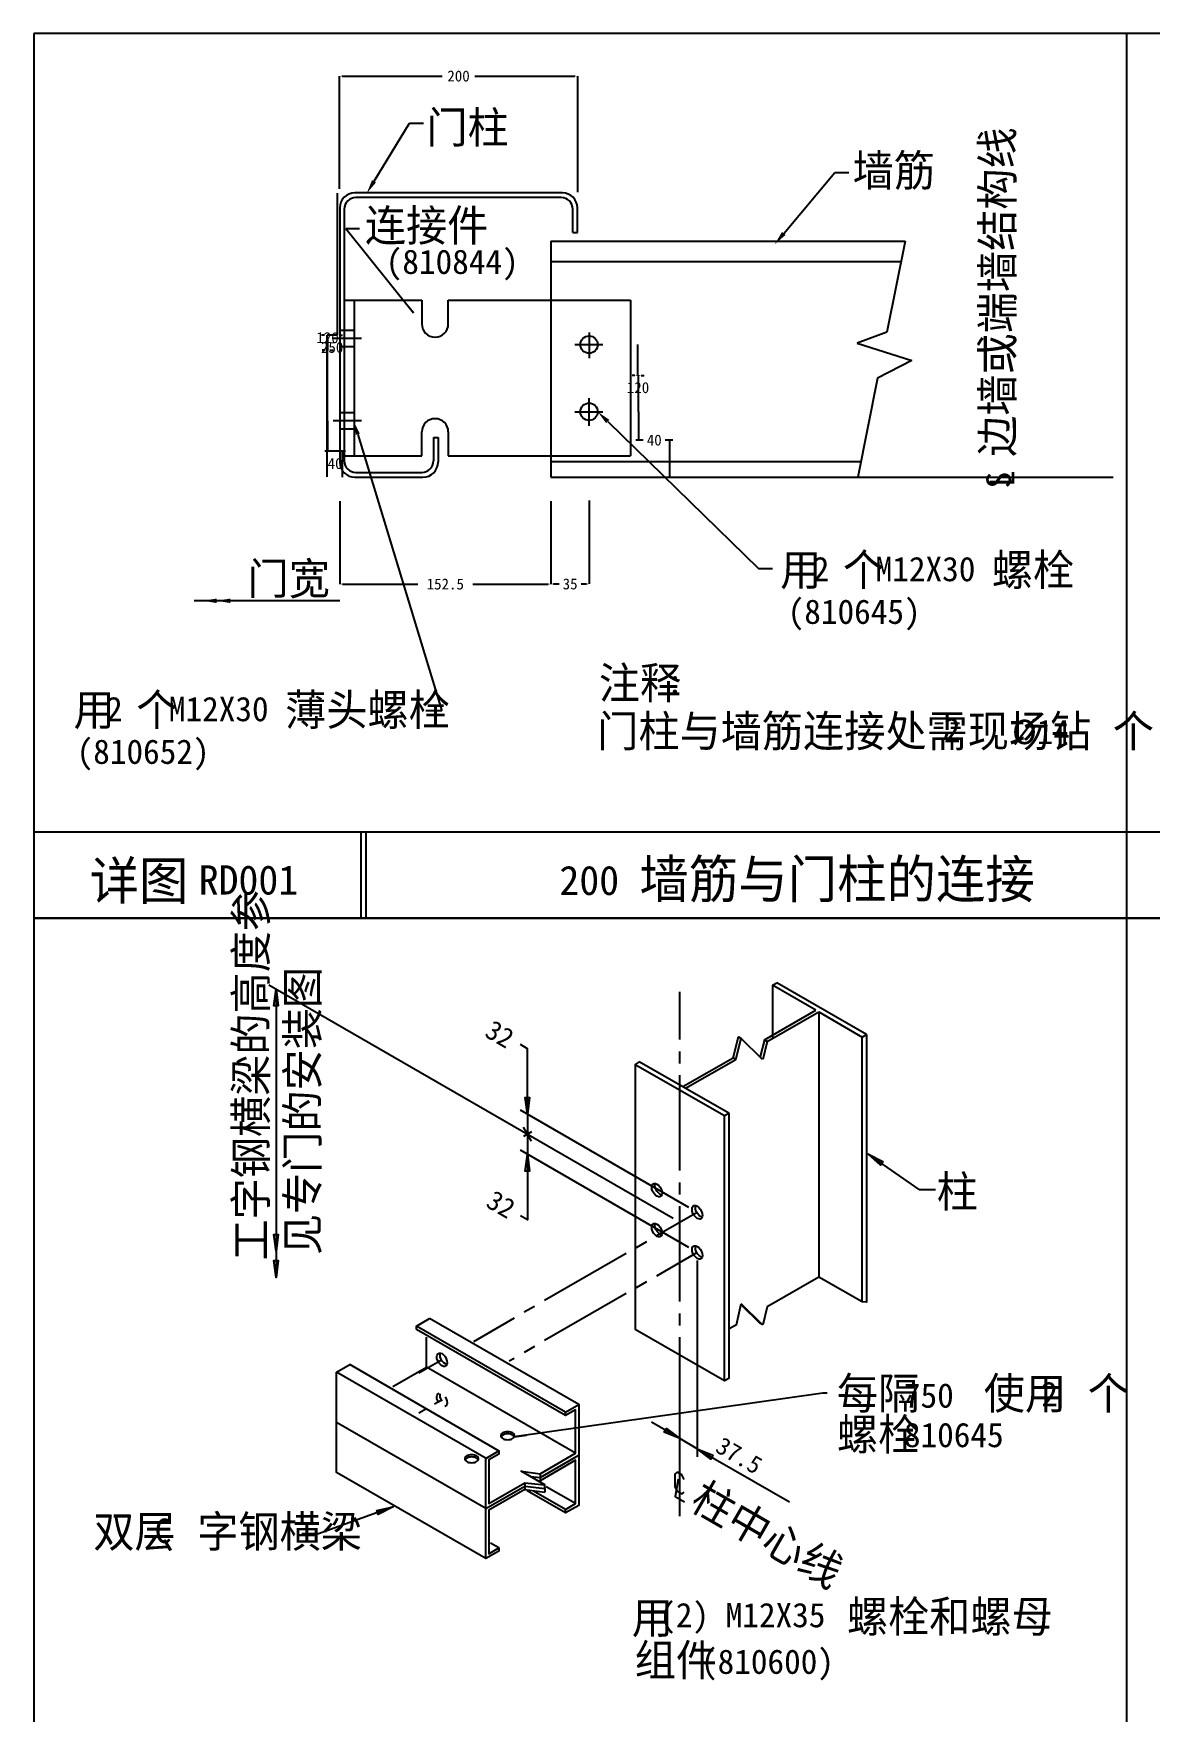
# Model space of a CAD drawing. Header units: metres. Extents: x 60 to 414, y 24 to 289.
# Drawn here: x 215 to 316.8, y 136.3 to 289.4 of the extents above; entities that cross this region are included whole.
import ezdxf

# ---------------------------------------------------------------- set-up
doc = ezdxf.new("R2010")
doc.units = ezdxf.units.M
for name, color, linetype in [('CALL', 1, 'Continuous'), ('CENTR', 3, 'Continuous'), ('DIMEN', 4, 'Continuous'), ('DIMS-PRIM', 5, 'Continuous'), ('HIDL', 3, 'Continuous'), ('HZ', 2, 'Continuous'), ('NOTE', 5, 'Continuous'), ('OBJ', 7, 'Continuous'), ('OBJS', 7, 'Continuous'), ('SL', 2, 'Continuous'), ('TTLB-SHBD', 1, 'Continuous')]:
    doc.layers.add(name, color=color, linetype=linetype)
doc.dimstyles.get("Standard").update_dxf_attribs({"dimtxt": 2.5, "dimasz": 2.5, "dimexe": 1.25, "dimexo": 0.625, "dimtad": 1, "dimcen": 2.5, "dimazin": 3, "dimtfac": 1, "dimtmove": 0, "dimatfit": 3})

# ---------------------------------------------------------------- blocks, each defined once
blk = doc.blocks.new('DARROW')
blk.add_lwpolyline([(0, 0), (-1, 0)])
blk = doc.blocks.new('_CLOSEDFILLED')
at = {"color": 0, "linetype": 'BYBLOCK'}
blk.add_solid([(-1, 0.16), (0, 0), (-1, -0.16)], dxfattribs=at)
blk = doc.blocks.new('*D8')
for p, q in [((242.93, 246.69), (242.93, 239.13)), ((262.2, 246.69), (262.2, 239.13)), ((243.18, 239.13), (250.065, 239.13)), ((255.065, 239.13), (261.95, 239.13))]:
    blk.add_line(p, q)
at = {"layer": 'Defpoints'}
for p in [(242.93, 246.69), (262.2, 246.69), (242.93, 239.13)]:
    blk.add_point(p, dxfattribs=at)
at = {"layer": 'DIMEN', "xscale": 0.25, "yscale": 0.25, "rotation": 180}
blk.add_blockref('_CLOSEDFILLED', (242.93, 239.13), dxfattribs=at)
at = {"layer": 'DIMEN', "xscale": 0.25, "yscale": 0.25}
blk.add_blockref('_CLOSEDFILLED', (262.2, 239.13), dxfattribs=at)
at = {"layer": 'DIMEN', "insert": (252.565, 239.13), "char_height": 1, "attachment_point": 5}
blk.add_mtext('152.5', dxfattribs=at)
blk = doc.blocks.new('*D9')
for p, q in [((265.71, 246.77), (265.71, 239.14)), ((262.2, 244.25), (262.2, 239.14)), ((262.45, 239.14), (262.955, 239.14)), ((264.955, 239.14), (265.46, 239.14))]:
    blk.add_line(p, q)
at = {"layer": 'Defpoints'}
for p in [(265.71, 246.77), (262.2, 244.25), (262.2, 239.14)]:
    blk.add_point(p, dxfattribs=at)
at = {"layer": 'DIMEN', "xscale": 0.25, "yscale": 0.25, "rotation": 180}
blk.add_blockref('_CLOSEDFILLED', (262.2, 239.14), dxfattribs=at)
at = {"layer": 'DIMEN', "xscale": 0.25, "yscale": 0.25}
blk.add_blockref('_CLOSEDFILLED', (265.71, 239.14), dxfattribs=at)
at = {"layer": 'DIMEN', "insert": (263.955, 239.14), "char_height": 1, "attachment_point": 5}
blk.add_mtext('35', dxfattribs=at)
blk = doc.blocks.new('*D10')
for p, q in [((270.2, 254.85), (270.2, 252.26)), ((270.635, 252.26), (269.95, 252.26)), ((273.32, 252.26), (272.635, 252.26)), ((273.07, 248.88), (273.07, 252.26))]:
    blk.add_line(p, q)
at = {"layer": 'Defpoints'}
for p in [(270.2, 254.85), (273.07, 252.26), (273.07, 248.88)]:
    blk.add_point(p, dxfattribs=at)
at = {"layer": 'DIMEN', "xscale": 0.25, "yscale": 0.25}
blk.add_blockref('_CLOSEDFILLED', (270.2, 252.26), dxfattribs=at)
at = {"layer": 'DIMEN', "xscale": 0.25, "yscale": 0.25, "rotation": 180}
blk.add_blockref('_CLOSEDFILLED', (273.07, 252.26), dxfattribs=at)
at = {"layer": 'DIMEN', "insert": (271.635, 252.26), "char_height": 1, "attachment_point": 5}
blk.add_mtext('40', dxfattribs=at)
blk = doc.blocks.new('*D11')
for p, q in [((270.11, 260.98), (270.11, 258.17)), ((269.86, 258.17), (269.61, 258.17)), ((270.2, 258.17), (270.11, 258.17)), ((270.2, 254.85), (270.2, 258.17)), ((270.45, 258.17), (270.7, 258.17))]:
    blk.add_line(p, q)
at = {"layer": 'Defpoints'}
for p in [(270.11, 260.98), (270.2, 258.17), (270.2, 254.85)]:
    blk.add_point(p, dxfattribs=at)
at = {"layer": 'DIMEN', "xscale": 0.25, "yscale": 0.25}
blk.add_blockref('_CLOSEDFILLED', (270.2, 258.17), dxfattribs=at)
at = {"layer": 'DIMEN', "xscale": 0.25, "yscale": 0.25, "rotation": 180}
blk.add_blockref('_CLOSEDFILLED', (270.11, 258.17), dxfattribs=at)
at = {"layer": 'DIMEN', "insert": (270.155, 257.045), "char_height": 1, "attachment_point": 5}
blk.add_mtext('120', dxfattribs=at)
blk = doc.blocks.new('*D12')
for p, q in [((241.82, 254.02), (241.82, 251.25)), ((243.45, 251.25), (241.57, 251.25)), ((243.2, 248.88), (243.2, 251.25))]:
    blk.add_line(p, q)
at = {"layer": 'Defpoints'}
for p in [(241.82, 254.02), (243.2, 251.25), (243.2, 248.88)]:
    blk.add_point(p, dxfattribs=at)
at = {"layer": 'DIMEN', "xscale": 0.25, "yscale": 0.25}
blk.add_blockref('_CLOSEDFILLED', (241.82, 251.25), dxfattribs=at)
at = {"layer": 'DIMEN', "xscale": 0.25, "yscale": 0.25, "rotation": 180}
blk.add_blockref('_CLOSEDFILLED', (243.2, 251.25), dxfattribs=at)
at = {"layer": 'DIMEN', "insert": (242.51, 250.125), "char_height": 1, "attachment_point": 5}
blk.add_mtext('40', dxfattribs=at)
blk = doc.blocks.new('*D13')
for p, q in [((241.57, 260.48), (241.32, 260.48)), ((241.82, 261.54), (241.82, 260.48)), ((241.82, 254.02), (241.82, 260.48)), ((241.82, 260.48), (241.82, 260.48)), ((242.07, 260.48), (242.32, 260.48))]:
    blk.add_line(p, q)
at = {"layer": 'Defpoints'}
for p in [(241.82, 261.54), (241.82, 260.48), (241.82, 254.02)]:
    blk.add_point(p, dxfattribs=at)
at = {"layer": 'DIMEN', "xscale": 0.25, "yscale": 0.25}
blk.add_blockref('_CLOSEDFILLED', (241.82, 260.48), dxfattribs=at)
at = {"layer": 'DIMEN', "xscale": 0.25, "yscale": 0.25, "rotation": 180}
blk.add_blockref('_CLOSEDFILLED', (241.82, 260.48), dxfattribs=at)
at = {"layer": 'DIMEN', "insert": (241.82, 261.605), "char_height": 1, "attachment_point": 5}
blk.add_mtext('120', dxfattribs=at)
blk = doc.blocks.new('*D14')
for p, q in [((242.7, 274.78), (242.7, 261.84)), ((241.53, 261.84), (241.28, 261.84)), ((241.78, 248.9), (241.78, 261.84)), ((242.7, 261.84), (241.78, 261.84)), ((242.95, 261.84), (243.2, 261.84))]:
    blk.add_line(p, q)
at = {"layer": 'Defpoints'}
for p in [(242.7, 274.78), (242.7, 261.84), (241.78, 248.9)]:
    blk.add_point(p, dxfattribs=at)
at = {"layer": 'NOTE', "xscale": 0.25, "yscale": 0.25, "rotation": 180}
blk.add_blockref('_CLOSEDFILLED', (241.78, 261.84), dxfattribs=at)
at = {"layer": 'NOTE', "xscale": 0.25, "yscale": 0.25}
blk.add_blockref('_CLOSEDFILLED', (242.7, 261.84), dxfattribs=at)
at = {"layer": 'NOTE', "insert": (242.24, 260.715), "char_height": 1, "attachment_point": 5}
blk.add_mtext('250', dxfattribs=at)
blk = doc.blocks.new('*D15')
for p, q in [((242.9, 275.19), (242.9, 285.47)), ((243.15, 285.47), (252.275, 285.47)), ((255.275, 285.47), (264.4, 285.47)), ((264.65, 274.88), (264.65, 285.47))]:
    blk.add_line(p, q)
at = {"layer": 'Defpoints'}
for p in [(242.9, 285.47), (242.9, 275.19), (264.65, 274.88)]:
    blk.add_point(p, dxfattribs=at)
at = {"layer": 'NOTE', "xscale": 0.25, "yscale": 0.25, "rotation": 180}
blk.add_blockref('_CLOSEDFILLED', (242.9, 285.47), dxfattribs=at)
at = {"layer": 'NOTE', "xscale": 0.25, "yscale": 0.25}
blk.add_blockref('_CLOSEDFILLED', (264.65, 285.47), dxfattribs=at)
at = {"layer": 'NOTE', "insert": (253.775, 285.47), "char_height": 1, "attachment_point": 5}
blk.add_mtext('200', dxfattribs=at)

msp = doc.modelspace()

# ---------------------------------------------------------------- linework, layer by layer
at = {"layer": 'CALL'}
for p, q in [((287.03, 165.32), (258.86, 161.35)), ((287.43, 165.32), (287.03, 165.32))]:
    msp.add_line(p, q, dxfattribs=at)
for points in [[(291.13, 187.16), (292.49, 186.45), (292.28, 186.13), (291.13, 187.16)], [(295.8, 183.91), (291.13, 187.16)], [(295.8, 183.91), (297.3, 183.91)], [(274.38, 157.45), (274.15, 157.87), (273.74, 158.12), (273.52, 157.94), (273.52, 156.79), (273.74, 156.38), (274.17, 156.13), (274.38, 156.3)], [(273.81, 157.48), (273.53, 155.91), (274.39, 155.42)], [(247.82, 154.95), (246.45, 154.26), (246.33, 154.61), (247.82, 154.95), (240.98, 152.49)], [(240.98, 152.49), (239.48, 152.49)]]:
    msp.add_lwpolyline(points, dxfattribs=at)
at = {"layer": 'CENTR'}
for p, q in [((265.69, 262.09), (265.69, 259.74)), ((264.39, 260.98), (266.95, 260.98)), ((265.69, 253.56), (265.69, 256.09)), ((264.39, 254.85), (266.95, 254.85))]:
    msp.add_line(p, q, dxfattribs=at)
at = {"layer": 'DIMEN'}
for p, q in [((246.06, 275.87), (249.29, 281.19)), ((249.29, 281.19), (250.57, 281.19)), ((283.46, 271.12), (288.11, 276.69)), ((288.11, 276.69), (289.38, 276.69)), ((243.48, 271.56), (244.75, 271.56)), ((243.48, 271.56), (249.65, 263.86)), ((242.32, 261.55), (244.92, 261.55)), ((242.32, 254.04), (244.92, 254.04)), ((267.39, 253.96), (281.15, 240.54)), ((271.63, 248.88), (278.79, 248.88)), ((281.15, 240.54), (282.42, 240.54))]:
    msp.add_line(p, q, dxfattribs=at)
msp.add_lwpolyline([(242.93, 237.61), (229.66, 237.61)], dxfattribs=at)
for centre in [(265.69, 260.98), (265.69, 254.85)]:
    msp.add_circle(centre, 0.79, dxfattribs=at)
for points in [[(246.24, 275.76), (245.88, 275.98), (245.4, 274.78)], [(283.62, 270.98), (283.29, 271.25), (282.64, 270.14)], [(267.24, 253.81), (267.54, 254.11), (266.48, 254.85)], [(231.69, 237.81), (231.69, 237.4), (230.47, 237.61)], [(232.94, 237.81), (232.94, 237.4), (231.71, 237.61)]]:
    msp.add_solid(points, dxfattribs=at)
at = {"layer": 'DIMS-PRIM'}
for points in [[(273.35, 181.26), (236.47, 202.55)], [(237.12, 202.18), (237.31, 200.65), (236.92, 200.65), (237.12, 202.18), (237.12, 178.28), (236.92, 179.81), (237.31, 179.81), (237.12, 178.28), (237.12, 175.89), (236.92, 177.42), (237.31, 177.42), (237.12, 175.89)], [(260.06, 190.77), (259.87, 192.3), (260.25, 192.3), (260.06, 190.77), (260.06, 196.74), (259.42, 197.12)], [(274.8, 182.26), (259.42, 191.14)], [(260.06, 190.77), (260.06, 188.94), (260.06, 187.11)], [(260.43, 188.3), (259.69, 189.59)], [(260.43, 189.16), (259.69, 188.73)], [(274.8, 178.6), (259.42, 187.48)], [(260.06, 187.11), (260.25, 185.58), (259.87, 185.58), (260.06, 187.11), (260.06, 181.14), (259.42, 181.51)], [(275.56, 177.44), (275.56, 159.52)], [(273.97, 161.19), (272.55, 161.77), (272.74, 162.11), (273.97, 161.19), (271.38, 162.67)], [(275.56, 160.26), (273.97, 161.19)], [(275.56, 160.26), (276.99, 159.66), (276.8, 159.32), (275.56, 160.26), (283.98, 155.4)]]:
    msp.add_lwpolyline(points, dxfattribs=at)
at = {"layer": 'HIDL'}
for p, q in [((262.2, 268.57), (294.15, 268.57)), ((244.25, 265.04), (244.25, 250.83)), ((262.2, 265.04), (269.46, 265.04)), ((269.46, 265.04), (269.46, 250.83)), ((262.2, 250.83), (269.46, 250.83))]:
    msp.add_line(p, q, dxfattribs=at)
msp.add_lwpolyline([(254.98, 159.71, 0.06), (254.72, 159.68, 0.07), (254.53, 159.6, 0.11), (254.39, 159.47, 0.16), (254.35, 159.34, 0.16), (254.39, 159.22, 0.11), (254.53, 159.09, 0.07), (254.72, 159.01, 0.06), (254.98, 158.98, 0.06), (255.23, 159.01, 0.07), (255.42, 159.09, 0.11), (255.56, 159.22, 0.16), (255.6, 159.34, 0.16), (255.56, 159.47, 0.11), (255.42, 159.6, 0.07), (255.23, 159.68, 0.06)], format="xyb", close=True, dxfattribs=at)
for points in [[(254.98, 159.51, 0.06), (254.72, 159.48, 0.07), (254.53, 159.4, 0.11), (254.39, 159.28, 0.04), (254.37, 159.25, 0.16)], [(255.58, 159.25, 0.04), (255.56, 159.28, 0.11), (255.42, 159.4, 0.07), (255.23, 159.48, 0.06), (254.98, 159.51, 0.06)]]:
    msp.add_lwpolyline(points, format="xyb", dxfattribs=at)
at = {"layer": 'NOTE'}
for p, q in [((244.58, 252.79), (252.25, 227.58)), ((252.25, 227.58), (250.78, 227.58))]:
    msp.add_line(p, q, dxfattribs=at)
msp.add_solid([(244.4, 252.74), (244.77, 252.85), (244.25, 253.88)], dxfattribs=at)
at = {"layer": 'OBJ'}
for p, q in [((263.25, 274.82), (244.31, 274.82)), ((263.14, 274.39), (244.41, 274.39)), ((242.93, 273.44), (242.93, 250.26)), ((243.35, 273.33), (243.35, 250.37)), ((264.2, 271.21), (264.2, 273.33)), ((264.63, 271.21), (264.63, 273.44)), ((264.2, 271.21), (264.63, 271.21)), ((262.2, 270.4), (294.52, 270.4)), ((262.2, 270.4), (262.2, 248.88)), ((294.52, 270.4), (292.86, 262.1)), ((243.35, 265.04), (250.42, 265.04)), ((250.42, 265.04), (250.42, 262.86)), ((252.84, 262.86), (252.84, 265.04)), ((252.84, 265.04), (262.2, 265.04)), ((242.93, 262.3), (244.25, 262.3)), ((292.86, 262.1), (290.14, 261.12)), ((242.93, 260.8), (244.25, 260.8)), ((290.14, 261.12), (295.13, 259.54)), ((295.13, 259.54), (292.02, 257.92)), ((292.02, 257.92), (290.21, 248.88)), ((242.93, 254.79), (244.25, 254.79)), ((242.93, 253.28), (244.25, 253.28)), ((250.42, 250.83), (250.42, 253.01)), ((252.84, 253.01), (252.84, 250.83)), ((251.49, 252.49), (251.91, 252.49)), ((251.49, 252.49), (251.49, 250.37)), ((251.91, 252.49), (251.91, 250.26)), ((243.35, 250.83), (250.42, 250.83)), ((252.84, 250.83), (262.2, 250.83)), ((262.2, 250.3), (290.5, 250.3)), ((244.31, 248.88), (250.53, 248.88)), ((244.41, 249.31), (250.42, 249.31)), ((262.2, 248.88), (290.21, 248.88))]:
    msp.add_line(p, q, dxfattribs=at)
for centre, radius, start, end in [((244.31, 273.44), 1.38, 90, 180), ((244.41, 273.33), 1.06, 90, 180), ((263.14, 273.33), 1.06, 0, 90), ((263.25, 273.44), 1.38, 0, 90), ((251.63, 262.86), 1.21, 180, 0), ((251.63, 253.01), 1.21, 0, 180), ((244.31, 250.26), 1.38, 180, 270), ((244.41, 250.37), 1.06, 180, 270), ((250.42, 250.37), 1.06, 270, 0), ((250.53, 250.26), 1.38, 270, 0)]:
    msp.add_arc(centre, radius, start, end, dxfattribs=at)
at = {"layer": 'OBJS'}
for points in [[(282.44, 202.53), (282.82, 202.75)], [(286.39, 200.25), (282.44, 202.53)], [(282.44, 202.53), (282.44, 197.78)], [(290.99, 198.03), (282.82, 202.75)], [(273.95, 201.93), (273.95, 197.58)], [(281.7, 197.55), (286.39, 200.25)], [(286.64, 200.1), (286.64, 175.91), (281.95, 173.21)], [(281.95, 197.4), (286.64, 200.1)], [(286.64, 200.1), (290.61, 197.81)], [(278.83, 195.92), (279.31, 197.83), (279.57, 197.68)], [(279.09, 195.76), (279.57, 197.68)], [(281.52, 195.76), (279.57, 197.68)], [(281.7, 197.55), (281.3, 196.03)], [(281.95, 197.4), (281.7, 197.55)], [(290.99, 198.03), (290.99, 173.62), (290.61, 173.65), (290.61, 197.81)], [(290.61, 197.81), (290.99, 198.03)], [(273.95, 196.49), (273.95, 195.41)], [(274.24, 193.29), (278.83, 195.92)], [(279.09, 195.76), (278.83, 195.92)], [(281.95, 197.4), (281.53, 195.75)], [(270.27, 195.55), (269.88, 195.32), (278.05, 190.64), (278.44, 190.86), (278.44, 166.67), (278.05, 166.45), (278.05, 190.64)], [(269.88, 195.32), (269.88, 171.13)], [(278.44, 190.86), (270.27, 195.55)], [(274.49, 193.14), (279.09, 195.76)], [(273.95, 194.32), (273.95, 185.63)], [(271.88, 183.29), (271.74, 183.4), (271.6, 183.56), (271.49, 183.75), (271.42, 183.95), (271.4, 184.13), (271.43, 184.27), (271.49, 184.38), (271.61, 184.45), (271.74, 184.45), (271.88, 184.4), (272.01, 184.3), (272.16, 184.13), (272.26, 183.94), (272.34, 183.75), (272.36, 183.57), (272.34, 183.42), (272.26, 183.3), (272.15, 183.23), (272.03, 183.24), (271.88, 183.29)], [(272.26, 183.42), (272.18, 183.46), (272.04, 183.57), (271.89, 183.73), (271.79, 183.93), (271.72, 184.12), (271.7, 184.3), (271.72, 184.38)], [(273.95, 184.54), (273.95, 183.45)], [(273.95, 182.37), (273.95, 173.68)], [(275.56, 181.27), (275.42, 181.37), (275.28, 181.53), (275.17, 181.72), (275.1, 181.92), (275.09, 182.1), (275.11, 182.25), (275.17, 182.35), (275.29, 182.43), (275.42, 182.43), (275.56, 182.38), (275.7, 182.27), (275.84, 182.1), (275.95, 181.91), (276.02, 181.72), (276.04, 181.54), (276.02, 181.4), (275.95, 181.28), (275.83, 181.21), (275.71, 181.22), (275.56, 181.27)], [(275.95, 181.4), (275.86, 181.43), (275.72, 181.54), (275.58, 181.71), (275.47, 181.9), (275.4, 182.09), (275.39, 182.27), (275.4, 182.35)], [(271.88, 179.63), (271.74, 179.74), (271.6, 179.9), (271.49, 180.09), (271.42, 180.29), (271.4, 180.47), (271.43, 180.61), (271.49, 180.72), (271.61, 180.79), (271.74, 180.79), (271.88, 180.75), (272.01, 180.64), (272.16, 180.47), (272.26, 180.28), (272.34, 180.09), (272.36, 179.91), (272.34, 179.77), (272.26, 179.65), (272.15, 179.58), (272.03, 179.59), (271.88, 179.63)], [(272.26, 179.77), (272.18, 179.8), (272.04, 179.91), (271.89, 180.08), (271.79, 180.27), (271.72, 180.46), (271.7, 180.64), (271.72, 180.72)], [(275.56, 181.82), (271.85, 179.67)], [(270.92, 179.13), (269.98, 178.59)], [(269.06, 178.06), (261.63, 173.77)], [(275.56, 178.16), (271.85, 176.01)], [(275.56, 177.61), (275.42, 177.72), (275.28, 177.87), (275.17, 178.06), (275.1, 178.27), (275.09, 178.45), (275.11, 178.59), (275.17, 178.7), (275.29, 178.77), (275.42, 178.77), (275.56, 178.72), (275.7, 178.61), (275.84, 178.45), (275.95, 178.26), (276.02, 178.06), (276.04, 177.89), (276.02, 177.74), (275.95, 177.62), (275.83, 177.55), (275.71, 177.56), (275.56, 177.61)], [(275.95, 177.74), (275.86, 177.78), (275.72, 177.89), (275.58, 178.05), (275.47, 178.24), (275.4, 178.43), (275.39, 178.61), (275.4, 178.7)], [(270.92, 175.47), (269.98, 174.93)], [(290.61, 173.65), (286.64, 175.91)], [(260.7, 173.24), (259.76, 172.7)], [(269.06, 174.41), (261.63, 170.12)], [(279.13, 171.57), (279.57, 173.49)], [(281.52, 171.57), (279.58, 173.47)], [(281.53, 171.56), (281.28, 171.71), (279.6, 173.34)], [(281.95, 173.21), (281.53, 171.56)], [(249.93, 171.14), (249.93, 171.45), (251.12, 172.15)], [(263.54, 163.6), (249.93, 171.45)], [(264.74, 164.3), (251.12, 172.15)], [(258.84, 172.16), (255.13, 170.02)], [(273.95, 172.59), (273.95, 171.5)], [(279.13, 171.57), (278.52, 171.24)], [(247.78, 165.92), (250.85, 167.7), (250.85, 170.42)], [(263.54, 163.29), (249.93, 171.14)], [(278.05, 166.45), (269.88, 171.13)], [(273.95, 170.42), (273.95, 154.12)], [(252.27, 168.37), (250.15, 167.15)], [(252.27, 167.82), (252.13, 167.93), (251.98, 168.08), (251.88, 168.28), (251.8, 168.48), (251.79, 168.66), (251.82, 168.8), (251.88, 168.91), (252, 168.98), (252.13, 168.98), (252.27, 168.93), (252.4, 168.83), (252.55, 168.66), (252.65, 168.47), (252.72, 168.28), (252.75, 168.1), (252.72, 167.95), (252.65, 167.83), (252.53, 167.76), (252.41, 167.77), (252.27, 167.82)], [(252.65, 167.95), (252.57, 167.99), (252.43, 168.1), (252.28, 168.26), (252.17, 168.46), (252.1, 168.65), (252.09, 168.83), (252.1, 168.91)], [(258.84, 168.5), (258.41, 168.25)], [(260.7, 169.58), (259.76, 169.04)], [(242.65, 167.24), (243.84, 167.93)], [(256.29, 159.36), (242.65, 167.24)], [(242.65, 162.66), (242.65, 167.24)], [(257.48, 160.05), (243.84, 167.93)], [(264.46, 159.85), (250.85, 167.7)], [(251.98, 164.43), (251.88, 164.62), (251.8, 164.82), (251.79, 165), (251.82, 165.14), (251.88, 165.25), (252, 165.32)], [(250.86, 163.9), (250.15, 163.5)], [(252.27, 164.71), (251.57, 164.31)], [(252.28, 164.61), (252.17, 164.8), (252.1, 164.99), (252.09, 165.17), (252.1, 165.25)], [(252.55, 165), (252.65, 164.81), (252.72, 164.62), (252.75, 164.44), (252.72, 164.3), (252.65, 164.18), (252.53, 164.1)], [(261.21, 157.96), (264.46, 159.85), (264.46, 163.82), (263.54, 163.29), (263.54, 163.6), (264.74, 164.3), (264.74, 159.66)], [(256.26, 150.23), (242.65, 158.08), (242.65, 162.66)], [(256.26, 154.81), (242.65, 162.66)], [(259.81, 156.53), (256.54, 154.65), (256.54, 150.68), (257.46, 151.22), (257.46, 150.91), (256.26, 150.23), (256.26, 154.81), (256.26, 159.38), (257.46, 160.08), (257.46, 159.77), (256.54, 159.24), (256.54, 155.27), (259.81, 157.16)], [(261.21, 157.64), (264.74, 159.66), (264.74, 155.08), (263.54, 154.4), (263.54, 154.71), (264.46, 155.25), (264.46, 159.22), (261.21, 157.34)], [(259.81, 157.16), (261.65, 156.95), (259.5, 158.2), (261.21, 157.96)], [(260.36, 157.73), (261.21, 157.64)], [(261.21, 157.96), (261.21, 157.64)], [(261.21, 157.66), (261.21, 157.34)], [(256.26, 154.81), (259.81, 156.84)], [(259.81, 157.16), (259.81, 156.84), (261.65, 156.62), (261.65, 156.95)], [(259.81, 156.85), (259.81, 156.53)], [(259.81, 156.53), (261.65, 156.31)], [(263.54, 154.4), (260.03, 156.41)], [(263.54, 154.71), (260.61, 156.38)], [(260.98, 157.36), (261.21, 157.34)], [(261.65, 156.63), (261.65, 156.31)], [(264.46, 155.25), (261.77, 156.78)], [(257.46, 151.22), (256.7, 151.65)]]:
    msp.add_lwpolyline(points, dxfattribs=at)
msp.add_lwpolyline([(258.25, 161.81, 0.06), (258, 161.78, 0.07), (257.81, 161.7, 0.11), (257.67, 161.57, 0.16), (257.63, 161.44, 0.16), (257.67, 161.32, 0.11), (257.81, 161.19, 0.07), (258, 161.11, 0.06), (258.25, 161.08, 0.06), (258.51, 161.11, 0.07), (258.7, 161.19, 0.11), (258.84, 161.32, 0.16), (258.88, 161.44, 0.16), (258.84, 161.57, 0.11), (258.7, 161.7, 0.07), (258.51, 161.78, 0.06)], format="xyb", close=True, dxfattribs=at)
for points in [[(258.25, 161.61, 0.06), (258, 161.58, 0.07), (257.81, 161.5, 0.11), (257.67, 161.37, 0.04), (257.65, 161.35, 0.16)], [(258.86, 161.35, 0.04), (258.84, 161.37, 0.11), (258.7, 161.5, 0.07), (258.51, 161.58, 0.06), (258.25, 161.61, 0.06)]]:
    msp.add_lwpolyline(points, format="xyb", dxfattribs=at)
at = {"layer": 'SL'}
msp.add_line((290.21, 248.88), (313.51, 248.88), dxfattribs=at)
at = {"layer": 'TTLB-SHBD'}
for p, q in [((314.74, 289.35), (215.03, 289.35)), ((215.03, 289.35), (215.03, 208.65)), ((314.74, 289.35), (314.74, 208.65)), ((414.45, 289.35), (314.74, 289.35)), ((314.74, 289.35), (314.74, 208.65)), ((214.99, 216.53), (314.75, 216.53)), ((244.85, 216.53), (244.85, 208.72)), ((245.31, 216.53), (245.31, 208.72)), ((314.7, 216.53), (414.46, 216.53)), ((215.03, 208.65), (314.74, 208.65)), ((314.74, 208.65), (215.03, 208.65)), ((215.03, 208.65), (215.03, 127.95)), ((314.74, 208.65), (414.45, 208.65)), ((314.74, 208.65), (314.74, 127.95)), ((414.45, 208.65), (314.74, 208.65)), ((314.74, 208.65), (314.74, 127.95))]:
    msp.add_line(p, q, dxfattribs=at)

# ---------------------------------------------------------------- block references
at = {"layer": 'CALL', "xscale": 1.14, "yscale": 1.14, "zscale": 1.14, "rotation": 188.03}
msp.add_blockref('DARROW', (258.86, 161.35), dxfattribs=at)
at = {"layer": 'DIMEN', "xscale": 1.14, "yscale": 1.14, "zscale": 1.14, "rotation": 308.73}
msp.add_blockref('DARROW', (249.65, 263.86), dxfattribs=at)

# ---------------------------------------------------------------- texts
at = {"layer": 'CALL'}
for s, height, p in [('每隔   使用 个    ', 2.89, (288.3, 163.87)), ('750', 2.23, (294.42, 164)), ('2', 2.23, (306.96, 164.14)), ('螺栓', 2.89, (288.3, 160.13)), ('810645', 2.23, (294.42, 160.4))]:
    msp.add_text(s, height=height, dxfattribs=at).set_placement(p)
msp.add_text('柱中心线', height=2.89, rotation=330, dxfattribs=at).set_placement((274.73, 154.94))
at = {"layer": 'DIMS-PRIM'}
for s, height, p in [('32', 1.78, (256.05, 197.92)), ('32', 1.78, (256.16, 182.39)), ('37.5', 1.6, (277.1, 160.04))]:
    msp.add_text(s, height=height, rotation=329.99, dxfattribs=at).set_placement(p)
at = {"layer": 'HZ'}
for s, p in [('工字钢横梁的高度参', (236.27, 177.42)), ('见专门的安装图', (240.98, 177.92))]:
    msp.add_text(s, height=2.89, rotation=90, dxfattribs=at).set_placement(p)
for s, height, p in [(' 柱', 2.89, (295.44, 182.28)), ('双层 字钢横梁', 2.89, (220.45, 151.26)), ('用', 2.89, (269.58, 143.39)), (' (2) M12X35', 2.23, (270.57, 143.97)), ('   螺栓和螺母', 2.89, (283.32, 143.51)), ('组件', 2.89, (269.85, 139.53)), ('(810600)', 2.23, (275.9, 139.72))]:
    msp.add_text(s, height=height, dxfattribs=at).set_placement(p)
at = {"layer": 'NOTE'}
for s, height, p in [('门柱', 2.89, (250.84, 279.35)), ('墙筋', 2.89, (289.74, 275.42)), ('连接件', 2.89, (245.23, 270.4)), ('(810844)', 2.23, (247.13, 267.42)), ('用 个     螺栓', 2.89, (283.13, 238.99)), ('门宽', 2.89, (234.52, 238.19)), ('2', 2.23, (286.1, 239.39)), ('M12X30', 2.23, (291.84, 239.39)), ('(810645)', 2.23, (283.81, 235.5)), ('注释', 2.89, (266.58, 228.67)), (':', 2.23, (272.76, 229.13)), ('用 个     薄头螺栓', 2.89, (218.64, 226.22)), ('2', 2.23, (221.61, 226.62)), ('M12X30', 2.23, (227.34, 226.62)), ('门柱与墙筋连接处需现场钻 个   孔.', 2.89, (266.43, 224.28)), ('2', 2.23, (298.07, 224.69)), ('%%c14', 2.23, (304.29, 224.53)), ('(810652)', 2.23, (218.92, 222.73)), ('详图', 3.47, (220.1, 210.34)), ('墙筋与门柱的连接', 3.47, (270.28, 210.49)), ('RD001', 2.67, (230.06, 210.81)), ('200', 2.67, (262.98, 210.77)), ('C', 2.23, (226.05, 151.66))]:
    msp.add_text(s, height=height, dxfattribs=at).set_placement(p)
for s, height, p in [('边墙或端墙结构线', 2.89, (304.39, 250.74)), ('S', 2.23, (304.18, 247.86)), ('L', 2.23, (304.49, 247.98))]:
    msp.add_text(s, height=height, rotation=90, dxfattribs=at).set_placement(p)

# ---------------------------------------------------------------- dimensions: what is measured, and where the dimension line sits
at = {"layer": 'DIMEN'}
for base, p1, p2, text, picture, middle in [((241.82, 260.48), (241.82, 254.02), (241.82, 261.54), '120', '*D13', (241.82, 261.605)), ((270.2, 258.17), (270.2, 254.85), (270.11, 260.98), '120', '*D11', (270.155, 257.045)), ((273.07, 252.26), (273.07, 248.88), (270.2, 254.85), '40', '*D10', (271.635, 252.26)), ((243.2, 251.25), (243.2, 248.88), (241.82, 254.02), '40', '*D12', (242.51, 250.125)), ((242.93, 239.13), (242.93, 246.69), (262.2, 246.69), '152.5', '*D8', (252.565, 239.13)), ((262.2, 239.14), (262.2, 244.25), (265.71, 246.77), '35', '*D9', (263.955, 239.14))]:
    dim = msp.add_linear_dim(base=base, p1=p1, p2=p2, text=text, dimstyle='Standard', dxfattribs=at)
    dim.commit()
    dim.dimension.update_dxf_attribs({"geometry": picture, "text_midpoint": middle})
at = {"layer": 'NOTE'}
for base, p1, p2, text, picture, middle in [((242.9, 285.47), (242.9, 275.19), (264.65, 274.88), '200', '*D15', (253.775, 285.47)), ((242.7, 261.84), (242.7, 274.78), (241.78, 248.9), '250', '*D14', (242.24, 260.715))]:
    dim = msp.add_linear_dim(base=base, p1=p1, p2=p2, text=text, dimstyle='Standard', dxfattribs=at)
    dim.commit()
    dim.dimension.update_dxf_attribs({"geometry": picture, "text_midpoint": middle})

doc.saveas('drawing.dxf')
